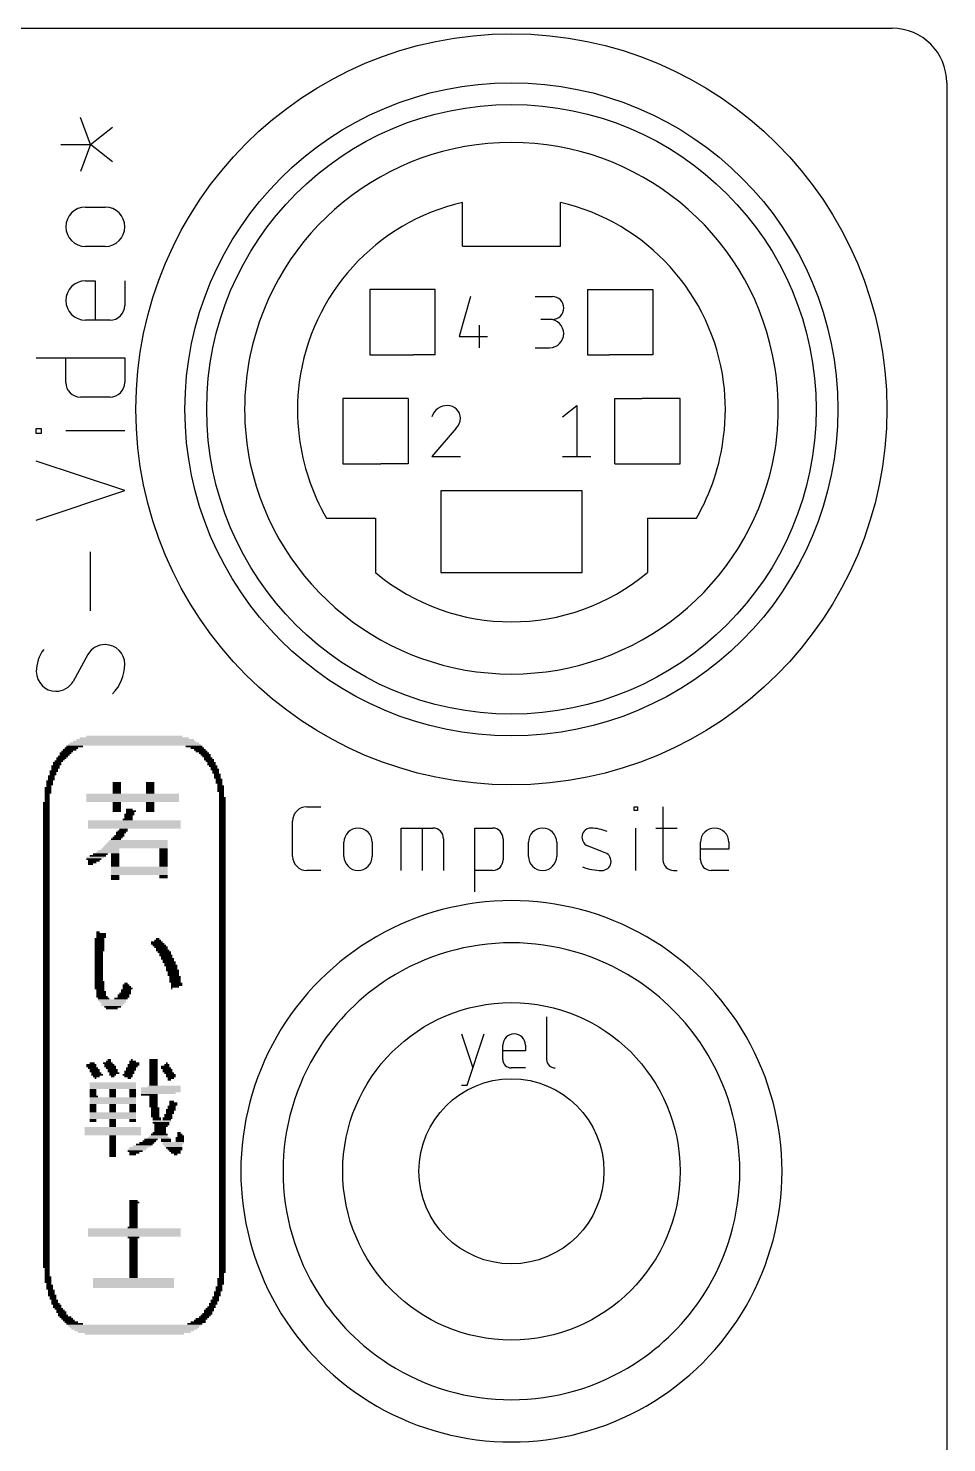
# Model space of a CAD drawing. Extents: x 0 to 54.8, y 0 to 60.5.
# Drawn here: x 12.12 to 29, y 13.01 to 39 of the extents above; entities that cross this region are included whole.
import ezdxf

# ---------------------------------------------------------------- set-up
doc = ezdxf.new("R2010")
doc.units = 0
for name, color, linetype in [('20', 30, 'CONTINUOUS'), ('21', 253, 'CONTINUOUS'), ('51', 253, 'CONTINUOUS')]:
    doc.layers.add(name, color=color, linetype=linetype)

# ---------------------------------------------------------------- blocks, each defined once
blk = doc.blocks.new('RECT')
blk.add_solid([(-0.5, -0.5), (0.5, -0.5), (-0.5, 0.5), (0.5, 0.5)])

msp = doc.modelspace()

# ---------------------------------------------------------------- linework, layer by layer
at = {"layer": '20'}
for p, q in [((1, 39), (28, 39)), ((29, 38), (29, 1))]:
    msp.add_line(p, q, dxfattribs=at)
msp.add_arc((28, 38), 1, 0, 90, dxfattribs=at)
at = {"layer": '21'}
for p, q in [((13.2616, 36.8646), (13.081, 37.3613)), ((13.2616, 36.8646), (13.668, 37.1806)), ((12.7198, 36.8646), (13.2616, 36.8646)), ((13.2616, 36.8646), (13.081, 36.3678)), ((13.668, 36.5485), (13.2616, 36.8646)), ((13.1713, 35.7148), (13.5326, 35.7148)), ((20.1, 35), (20.1, 35.8)), ((21.9, 35), (21.9, 35.8)), ((13.5326, 34.9923), (13.1713, 34.9923)), ((20.1, 35), (21.9, 35)), ((13.1713, 34.3601), (13.3519, 34.3601)), ((13.3519, 34.3601), (13.3519, 33.6376)), ((13.8938, 34.3601), (13.8938, 33.9085)), ((19.6, 34.2), (19.2, 34.2)), ((19.6, 33), (19.6, 34.2)), ((20.2478, 34.0699), (20.0389, 33.3389)), ((21.4389, 34.0699), (21.7522, 34.0699)), ((22.4, 34.2), (22.4, 33)), ((22.4, 34.2), (22.8, 34.2)), ((13.6229, 33.6376), (13.1713, 33.6376)), ((20.4044, 33.5478), (20.4044, 33.1301)), ((21.7522, 33.6522), (21.5434, 33.6522)), ((20.0389, 33.3389), (20.5611, 33.3389)), ((21.4389, 33.1301), (21.7, 33.1301)), ((12.2682, 32.9459), (13.8938, 32.9459)), ((12.8101, 32.4944), (12.8101, 32.9459)), ((13.8938, 32.9459), (13.8938, 32.4944)), ((19.6, 33), (19.2, 33)), ((22.4, 33), (22.8, 33)), ((13.6229, 32.2234), (13.081, 32.2234)), ((19.1, 32.2), (18.6, 32.2)), ((19.1, 32.2), (19.1, 31)), ((21.9389, 31.8611), (22.2, 32.0699)), ((22.2, 32.0699), (22.2, 31.1301)), ((22.9, 31), (22.9, 32.2)), ((22.9, 32.2), (23.4, 32.2)), ((12.2682, 31.5569), (12.2682, 31.6472)), ((12.2682, 31.6472), (12.3585, 31.6472)), ((12.3585, 31.5569), (12.2682, 31.5569)), ((12.3585, 31.6472), (12.3585, 31.5569)), ((13.8938, 31.602), (12.8101, 31.602)), ((19.9827, 31.6522), (19.5389, 31.1301)), ((13.8938, 30.5079), (12.2682, 31.0497)), ((19.1, 31), (18.6, 31)), ((19.5389, 31.1301), (20.0611, 31.1301)), ((21.9389, 31.1301), (22.4611, 31.1301)), ((22.9, 31), (23.4, 31)), ((12.2682, 29.966), (13.8938, 30.5079)), ((22.3, 30.5), (19.7, 30.5)), ((19.7, 30.5), (19.7, 29)), ((22.3, 29), (22.3, 30.5)), ((17.6, 30), (18.5, 30)), ((18.5, 30), (18.5, 29)), ((23.5, 30), (24.4, 30)), ((23.5, 30), (23.5, 29)), ((13.2616, 28.2987), (13.2616, 29.3824)), ((19.7, 29), (22.3, 29)), ((13.2165, 27.4962), (12.9455, 26.9995)), ((17.2374, 24.6955), (17.497, 24.6955)), ((23.2549, 24.6305), (23.2549, 24.6955)), ((23.2549, 24.6955), (23.3198, 24.6955)), ((23.3198, 24.6955), (23.3198, 24.6305)), ((23.7847, 24.6955), (23.7847, 23.7218)), ((16.9777, 23.7867), (16.9777, 24.4358)), ((23.3198, 24.6305), (23.2549, 24.6305)), ((18.9736, 23.5271), (18.9736, 24.306)), ((18.9736, 24.306), (19.5578, 24.306)), ((19.363, 23.5271), (19.363, 24.306)), ((20.3285, 23.1376), (20.3285, 24.306)), ((20.3285, 24.306), (20.653, 24.306)), ((23.2873, 23.5271), (23.2873, 24.306)), ((23.6548, 24.306), (24.0443, 24.306)), ((17.9223, 23.7867), (17.9223, 24.0463)), ((18.4416, 24.0463), (18.4416, 23.7867)), ((19.7525, 24.1113), (19.7525, 23.5271)), ((20.8478, 24.1113), (20.8478, 23.7218)), ((21.3132, 23.7867), (21.3132, 24.0463)), ((21.8325, 24.0463), (21.8325, 23.7867)), ((22.7257, 23.8516), (22.4011, 23.9814)), ((24.4755, 23.7218), (24.4755, 24.0463)), ((24.9948, 23.9165), (24.4755, 23.9165)), ((24.9948, 24.0463), (24.9948, 23.9165)), ((17.497, 23.5271), (17.2374, 23.5271)), ((20.653, 23.5271), (20.3285, 23.5271)), ((23.9794, 23.5271), (24.0443, 23.5271)), ((24.9948, 23.5271), (24.6702, 23.5271)), ((21.6464, 20.8379), (21.6464, 20.0547)), ((20.0794, 20.5246), (20.2883, 19.8981)), ((20.1838, 19.5848), (20.4971, 20.5246)), ((20.8414, 20.0547), (20.8414, 20.3158)), ((21.2591, 20.3158), (21.2591, 20.2114)), ((21.2591, 20.2114), (20.8414, 20.2114)), ((21.2591, 19.8981), (20.9981, 19.8981)), ((20.0794, 19.5848), (20.1838, 19.5848))]:
    msp.add_line(p, q, dxfattribs=at)
for centre, radius in [((21, 32), 6.9), ((21, 32), 6), ((21, 32), 5.6), ((21, 18), 3.1), ((21, 18), 1.7)]:
    msp.add_circle(centre, radius, dxfattribs=at)
for centre, radius, start, end in [((21, 32), 4.9031, 11.7683, 168.2317), ((13.1713, 35.3535), 0.3612, 90, 270), ((13.5326, 35.3535), 0.3612, 270, 90), ((20.9842, 31.9825), 3.9186, 103.0415, 172.4112), ((21.0158, 31.9825), 3.9186, 7.5888, 76.9585), ((13.1713, 33.9988), 0.3612, 90, 270), ((21.7522, 33.8611), 0.2088, 270, 90), ((13.6229, 33.9085), 0.2709, 270, 0), ((21.7, 33.3912), 0.2611, 270, 90), ((13.081, 32.4944), 0.2709, 180, 270), ((13.6229, 32.4944), 0.2709, 270, 0), ((19.8261, 31.7681), 0.3018, 90.0001, 162.055), ((19.8261, 31.835), 0.235, 0, 90), ((19.8087, 31.835), 0.2524, 313.6042, 359.9995), ((21.0102, 31.9701), 3.9384, 186.8551, 210.0148), ((20.9898, 31.9701), 3.9384, 329.9852, 353.1449), ((21, 32.05), 4.9135, 192.3391, 347.6609), ((21, 32), 3.9051, 230.1944, 309.8056), ((12.9455, 27.1801), 0.6773, 143.1296, 180), ((13.5326, 27.31), 0.3669, 90, 149.4898), ((13.5326, 27.3156), 0.3612, 0, 90), ((13.1307, 27.3156), 0.7631, 314.7608, 359.9999), ((12.6294, 27.1801), 0.3612, 180, 270), ((12.6294, 27.1858), 0.3669, 269.9998, 329.49), ((17.2374, 24.4358), 0.2596, 90.0007, 180), ((18.1819, 24.0463), 0.2596, 0, 180), ((19.5578, 24.1113), 0.1947, 0, 90), ((20.653, 24.1112), 0.1947, 0.0009, 90), ((21.5728, 24.0463), 0.2596, 0, 180), ((22.4636, 24.1377), 0.1683, 89.1818, 248.1989), ((22.4555, 23.5689), 0.7371, 65.7612, 89.1819), ((24.7351, 24.0463), 0.2596, 0, 180), ((17.2374, 23.7867), 0.2596, 180, 270), ((18.1819, 23.7867), 0.2596, 180, 0), ((20.653, 23.7218), 0.1947, 270, 0), ((21.5728, 23.7867), 0.2596, 180, 0), ((22.6632, 23.6953), 0.1683, 269.1818, 68.1989), ((23.9794, 23.7218), 0.1947, 180, 270), ((24.6702, 23.7218), 0.1947, 180, 270), ((22.6765, 24.6278), 1.1008, 250.209, 269.1819), ((21, 18), 4.9729, 60.1541, 119.8459), ((21, 18), 4.1976, 57.3808, 122.6192), ((21, 18), 4.9729, 150.1541, 209.8459), ((21.0503, 20.3158), 0.2088, 0, 180), ((21, 18), 4.9729, 330.1541, 29.8459), ((21, 18), 4.1976, 147.3808, 212.6192), ((20.9981, 20.0547), 0.1566, 180, 270), ((21.8031, 20.0547), 0.1566, 180, 270), ((21, 18), 4.1976, 327.3808, 32.6192), ((21, 18), 4.1976, 237.3808, 302.6192), ((21, 18), 4.9729, 240.1541, 299.8459)]:
    msp.add_arc(centre, radius, start, end, dxfattribs=at)
at = {"layer": '51'}
for p, q in [((19.2, 34.2), (18.4, 34.2)), ((18.4, 34.2), (18.4, 33)), ((22.8, 34.2), (23.6, 34.2)), ((23.6, 34.2), (23.6, 33)), ((18.4, 33), (19.2, 33)), ((23.6, 33), (22.8, 33)), ((18.6, 32.2), (17.9, 32.2)), ((17.9, 32.2), (17.9, 31)), ((24.1, 32.2), (23.4, 32.2)), ((24.1, 31), (24.1, 32.2)), ((17.9, 31), (18.6, 31)), ((23.4, 31), (24.1, 31))]:
    msp.add_line(p, q, dxfattribs=at)
for centre, radius, start, end in [((21, 32), 4.9031, 168.2317, 191.7683), ((21, 32), 4.9031, 348.2317, 11.7683), ((21, 32), 3.9319, 172.6942, 187.3058), ((21, 32), 3.9319, 352.6942, 7.3058), ((21, 18), 4.9729, 119.8459, 150.1541), ((21, 18), 4.9729, 29.8459, 60.1541), ((21, 18), 4.1976, 122.6192, 147.3808), ((21, 18), 4.1976, 32.6192, 57.3808), ((21, 18), 4.1976, 212.6192, 237.3808), ((21, 18), 4.1976, 302.6192, 327.3808), ((21, 18), 4.9729, 209.8459, 240.1541), ((21, 18), 4.9729, 299.8459, 330.1541)]:
    msp.add_arc(centre, radius, start, end, dxfattribs=at)

# ---------------------------------------------------------------- block references
at = {"layer": '21', "yscale": 0.0305}
for p, xscale in [((14.07, 25.9896), 1.7678), ((12.8355, 25.7152), 0.2134), ((12.8812, 25.7457), 0.2438), ((12.9117, 25.7762), 0.2438), ((12.9727, 25.8067), 0.3048), ((14.07, 25.8372), 2.4384), ((14.07, 25.8676), 2.3774), ((14.07, 25.8981), 2.2555), ((14.0852, 25.9286), 2.1641), ((14.07, 25.9591), 2.0117), ((15.1672, 25.8067), 0.3048), ((15.2282, 25.7762), 0.2438), ((15.2739, 25.7457), 0.2134), ((15.3044, 25.7152), 0.2134), ((12.6526, 25.5019), 0.1524), ((12.6526, 25.4714), 0.1524), ((12.6831, 25.5324), 0.1524), ((12.7288, 25.5933), 0.1829), ((12.7136, 25.5628), 0.1524), ((12.7593, 25.6238), 0.1829), ((12.805, 25.6848), 0.2134), ((12.7898, 25.6543), 0.1829), ((15.3501, 25.6848), 0.1829), ((15.3806, 25.6543), 0.1829), ((15.3958, 25.6238), 0.1524), ((15.4263, 25.5933), 0.1524), ((15.4416, 25.5628), 0.1829), ((15.4568, 25.5324), 0.1524), ((15.4873, 25.5019), 0.1524), ((15.4873, 25.4714), 0.1524), ((12.546, 25.258), 0.1219), ((12.546, 25.2276), 0.1219), ((12.546, 25.1971), 0.1219), ((12.5764, 25.319), 0.1219), ((12.5764, 25.2885), 0.1219), ((12.5917, 25.3495), 0.1524), ((12.6069, 25.38), 0.1219), ((12.6222, 25.4409), 0.1524), ((12.6222, 25.4104), 0.1524), ((15.5178, 25.4409), 0.1524), ((15.533, 25.4104), 0.1219), ((15.5482, 25.38), 0.1524), ((15.5635, 25.3495), 0.1219), ((15.5635, 25.319), 0.1219), ((15.594, 25.2885), 0.1219), ((15.594, 25.258), 0.1219), ((15.594, 25.2276), 0.1219), ((15.6244, 25.1971), 0.1219), ((12.485, 25.0447), 0.1219), ((12.485, 25.0142), 0.1219), ((12.485, 24.9837), 0.1219), ((12.485, 24.9532), 0.1219), ((12.5155, 25.1666), 0.1219), ((12.5155, 25.1361), 0.1219), ((12.5155, 25.1056), 0.1219), ((12.5002, 25.0752), 0.0914), ((13.7499, 25.1361), 0.1524), ((13.7499, 25.1056), 0.1524), ((13.7499, 25.0752), 0.1524), ((13.7499, 25.0447), 0.1524), ((13.7499, 25.0142), 0.1524), ((13.7499, 24.9837), 0.1524), ((13.7499, 24.9532), 0.1524), ((14.3595, 25.1361), 0.1524), ((14.3595, 25.1056), 0.1524), ((14.3595, 25.0752), 0.1524), ((14.3595, 25.0447), 0.1524), ((14.3595, 25.0142), 0.1524), ((14.3595, 24.9837), 0.1524), ((14.3595, 24.9532), 0.1524), ((15.6244, 25.1666), 0.1219), ((15.6244, 25.1361), 0.1219), ((15.6549, 25.0752), 0.1219), ((15.6549, 25.0447), 0.1219), ((15.6549, 25.0142), 0.1219), ((15.6549, 24.9837), 0.1219), ((15.6397, 25.1056), 0.0914), ((15.6702, 24.9532), 0.0914), ((12.4545, 24.7704), 0.1219), ((12.4545, 24.7399), 0.1219), ((12.4545, 24.7094), 0.1219), ((12.4545, 24.6789), 0.1219), ((12.4698, 24.9228), 0.0914), ((12.4698, 24.8923), 0.0914), ((12.4698, 24.8618), 0.0914), ((12.4698, 24.8313), 0.0914), ((12.4698, 24.8008), 0.0914), ((14.0395, 24.9228), 1.7069), ((14.0395, 24.8923), 1.7069), ((14.0395, 24.8618), 1.7069), ((14.0395, 24.8313), 1.7069), ((14.0395, 24.8008), 1.7069), ((13.7499, 24.7704), 0.1524), ((13.7499, 24.7399), 0.1524), ((13.7499, 24.7094), 0.1524), ((13.7499, 24.6789), 0.1524), ((14.3595, 24.7704), 0.1524), ((14.3595, 24.7399), 0.1524), ((14.3595, 24.7094), 0.1524), ((14.3595, 24.6789), 0.1524), ((15.6854, 24.8618), 0.1219), ((15.6854, 24.8313), 0.1219), ((15.6854, 24.8008), 0.1219), ((15.6854, 24.7704), 0.1219), ((15.6854, 24.7399), 0.1219), ((15.6854, 24.7094), 0.1219), ((15.6854, 24.6789), 0.1219), ((15.6702, 24.9228), 0.0914), ((15.6702, 24.8923), 0.0914), ((12.4545, 24.6484), 0.1219), ((12.4545, 24.618), 0.1219), ((12.4545, 24.5875), 0.1219), ((12.4545, 24.557), 0.1219), ((12.4545, 24.5265), 0.1219), ((12.4545, 24.496), 0.1219), ((12.4545, 24.4656), 0.1219), ((12.4545, 24.4351), 0.1219), ((14.07, 24.4351), 1.7069), ((13.7499, 24.6484), 0.1524), ((13.7499, 24.618), 0.1524), ((13.948, 24.4656), 0.1829), ((13.9785, 24.557), 0.1829), ((13.9633, 24.5265), 0.1524), ((13.9633, 24.496), 0.1524), ((13.9785, 24.6484), 0.1219), ((14.009, 24.618), 0.1829), ((13.9938, 24.5875), 0.1524), ((14.3595, 24.6484), 0.1524), ((14.3595, 24.618), 0.1524), ((15.6854, 24.6484), 0.1219), ((15.6854, 24.618), 0.1219), ((15.6854, 24.5875), 0.1219), ((15.6854, 24.557), 0.1219), ((15.6854, 24.5265), 0.1219), ((15.6854, 24.496), 0.1219), ((15.6854, 24.4656), 0.1219), ((15.6854, 24.4351), 0.1219), ((12.4545, 24.4046), 0.1219), ((12.4545, 24.3741), 0.1219), ((12.4545, 24.3436), 0.1219), ((12.4545, 24.3132), 0.1219), ((12.4545, 24.2827), 0.1219), ((12.4545, 24.2522), 0.1219), ((12.4545, 24.2217), 0.1219), ((12.4545, 24.1912), 0.1219), ((12.4545, 24.1608), 0.1219), ((14.07, 24.4046), 1.7069), ((14.07, 24.3741), 1.7069), ((14.07, 24.3436), 1.7069), ((14.07, 24.3132), 1.7069), ((13.7956, 24.1608), 0.1829), ((13.8261, 24.2217), 0.1829), ((13.8109, 24.1912), 0.1524), ((13.8566, 24.2522), 0.1829), ((13.8718, 24.2827), 0.1524), ((15.6854, 24.4046), 0.1219), ((15.6854, 24.3741), 0.1219), ((15.6854, 24.3436), 0.1219), ((15.6854, 24.3132), 0.1219), ((15.6854, 24.2827), 0.1219), ((15.6854, 24.2522), 0.1219), ((15.6854, 24.2217), 0.1219), ((15.6854, 24.1912), 0.1219), ((15.6854, 24.1608), 0.1219), ((12.4545, 24.1303), 0.1219), ((12.4545, 24.0998), 0.1219), ((12.4545, 24.0693), 0.1219), ((12.4545, 24.0388), 0.1219), ((12.4545, 24.0084), 0.1219), ((12.4545, 23.9779), 0.1219), ((12.4545, 23.9474), 0.1219), ((12.4545, 23.9169), 0.1219), ((13.628, 23.9169), 0.3353), ((14.0852, 23.9474), 1.1887), ((14.1004, 23.9779), 1.1582), ((14.1157, 24.0084), 1.1278), ((14.1309, 24.0388), 1.0973), ((14.1462, 24.0693), 1.0668), ((13.7347, 24.0998), 0.1829), ((13.7652, 24.1303), 0.1829), ((14.6034, 23.9169), 0.1524), ((15.6854, 24.1303), 0.1219), ((15.6854, 24.0998), 0.1219), ((15.6854, 24.0693), 0.1219), ((15.6854, 24.0388), 0.1219), ((15.6854, 24.0084), 0.1219), ((15.6854, 23.9779), 0.1219), ((15.6854, 23.9474), 0.1219), ((15.6854, 23.9169), 0.1219), ((12.4545, 23.8864), 0.1219), ((12.4545, 23.8559), 0.1219), ((12.4545, 23.8255), 0.1219), ((12.4545, 23.795), 0.1219), ((12.4545, 23.7645), 0.1219), ((12.4545, 23.734), 0.1219), ((12.4545, 23.7035), 0.1219), ((12.4545, 23.6731), 0.1219), ((12.4545, 23.6426), 0.1219), ((13.3537, 23.7645), 0.3353), ((13.3232, 23.734), 0.2743), ((13.3232, 23.7035), 0.2134), ((13.2927, 23.6731), 0.1524), ((13.2622, 23.6426), 0.0914), ((13.3994, 23.795), 0.3048), ((13.4451, 23.8255), 0.2743), ((13.5823, 23.8559), 0.4267), ((13.5975, 23.8864), 0.3962), ((13.7194, 23.8255), 0.1524), ((13.7194, 23.795), 0.1524), ((13.7194, 23.7645), 0.1524), ((13.7194, 23.734), 0.1524), ((13.7194, 23.7035), 0.1524), ((13.7194, 23.6731), 0.1524), ((13.7194, 23.6426), 0.1524), ((14.6034, 23.8864), 0.1524), ((14.6034, 23.8559), 0.1524), ((14.6034, 23.8255), 0.1524), ((14.6034, 23.795), 0.1524), ((14.6034, 23.7645), 0.1524), ((14.6034, 23.734), 0.1524), ((14.6034, 23.7035), 0.1524), ((14.6034, 23.6731), 0.1524), ((14.6034, 23.6426), 0.1524), ((15.6854, 23.8864), 0.1219), ((15.6854, 23.8559), 0.1219), ((15.6854, 23.8255), 0.1219), ((15.6854, 23.795), 0.1219), ((15.6854, 23.7645), 0.1219), ((15.6854, 23.734), 0.1219), ((15.6854, 23.7035), 0.1219), ((15.6854, 23.6731), 0.1219), ((15.6854, 23.6426), 0.1219), ((12.4545, 23.6121), 0.1219), ((12.4545, 23.5816), 0.1219), ((12.4545, 23.5511), 0.1219), ((12.4545, 23.5207), 0.1219), ((12.4545, 23.4902), 0.1219), ((12.4545, 23.4597), 0.1219), ((12.4545, 23.4292), 0.1219), ((12.4545, 23.3987), 0.1219), ((13.7194, 23.6121), 0.1524), ((13.7194, 23.4292), 0.1524), ((13.7194, 23.3987), 0.1524), ((14.1614, 23.5816), 1.0363), ((14.1614, 23.5511), 1.0363), ((14.1614, 23.5207), 1.0363), ((14.1614, 23.4902), 1.0363), ((14.1614, 23.4597), 1.0363), ((14.6034, 23.6121), 0.1524), ((14.6034, 23.4292), 0.1524), ((14.6034, 23.3987), 0.1524), ((15.6854, 23.6121), 0.1219), ((15.6854, 23.5816), 0.1219), ((15.6854, 23.5511), 0.1219), ((15.6854, 23.5207), 0.1219), ((15.6854, 23.4902), 0.1219), ((15.6854, 23.4597), 0.1219), ((15.6854, 23.4292), 0.1219), ((15.6854, 23.3987), 0.1219), ((12.4545, 23.3683), 0.1219), ((12.4545, 23.3378), 0.1219), ((12.4545, 23.3073), 0.1219), ((12.4545, 23.2768), 0.1219), ((12.4545, 23.2463), 0.1219), ((12.4545, 23.2159), 0.1219), ((12.4545, 23.1854), 0.1219), ((12.4545, 23.1549), 0.1219), ((12.4545, 23.1244), 0.1219), ((13.7194, 23.3683), 0.1524), ((15.6854, 23.3683), 0.1219), ((15.6854, 23.3378), 0.1219), ((15.6854, 23.3073), 0.1219), ((15.6854, 23.2768), 0.1219), ((15.6854, 23.2463), 0.1219), ((15.6854, 23.2159), 0.1219), ((15.6854, 23.1854), 0.1219), ((15.6854, 23.1549), 0.1219), ((15.6854, 23.1244), 0.1219), ((12.4545, 23.0939), 0.1219), ((12.4545, 23.0635), 0.1219), ((12.4545, 23.033), 0.1219), ((12.4545, 23.0025), 0.1219), ((12.4545, 22.972), 0.1219), ((12.4545, 22.9415), 0.1219), ((12.4545, 22.9111), 0.1219), ((12.4545, 22.8806), 0.1219), ((15.6854, 23.0939), 0.1219), ((15.6854, 23.0635), 0.1219), ((15.6854, 23.033), 0.1219), ((15.6854, 23.0025), 0.1219), ((15.6854, 22.972), 0.1219), ((15.6854, 22.9415), 0.1219), ((15.6854, 22.9111), 0.1219), ((15.6854, 22.8806), 0.1219), ((12.4545, 22.8501), 0.1219), ((12.4545, 22.8196), 0.1219), ((12.4545, 22.7891), 0.1219), ((12.4545, 22.7587), 0.1219), ((12.4545, 22.7282), 0.1219), ((12.4545, 22.6977), 0.1219), ((12.4545, 22.6672), 0.1219), ((12.4545, 22.6368), 0.1219), ((12.4545, 22.6063), 0.1219), ((15.6854, 22.8501), 0.1219), ((15.6854, 22.8196), 0.1219), ((15.6854, 22.7891), 0.1219), ((15.6854, 22.7587), 0.1219), ((15.6854, 22.7282), 0.1219), ((15.6854, 22.6977), 0.1219), ((15.6854, 22.6672), 0.1219), ((15.6854, 22.6368), 0.1219), ((15.6854, 22.6063), 0.1219), ((12.4545, 22.5758), 0.1219), ((12.4545, 22.5453), 0.1219), ((12.4545, 22.5148), 0.1219), ((12.4545, 22.4844), 0.1219), ((12.4545, 22.4539), 0.1219), ((12.4545, 22.4234), 0.1219), ((12.4545, 22.3929), 0.1219), ((12.4545, 22.3624), 0.1219), ((13.3994, 22.3929), 0.061), ((13.4604, 22.3624), 0.1829), ((15.6854, 22.5758), 0.1219), ((15.6854, 22.5453), 0.1219), ((15.6854, 22.5148), 0.1219), ((15.6854, 22.4844), 0.1219), ((15.6854, 22.4539), 0.1219), ((15.6854, 22.4234), 0.1219), ((15.6854, 22.3929), 0.1219), ((15.6854, 22.3624), 0.1219), ((12.4545, 22.332), 0.1219), ((12.4545, 22.3015), 0.1219), ((12.4545, 22.271), 0.1219), ((12.4545, 22.2405), 0.1219), ((12.4545, 22.21), 0.1219), ((12.4545, 22.1796), 0.1219), ((12.4545, 22.1491), 0.1219), ((12.4545, 22.1186), 0.1219), ((12.4545, 22.0881), 0.1219), ((13.4299, 22.271), 0.1829), ((13.4299, 22.2405), 0.1829), ((13.4299, 22.21), 0.1829), ((13.4299, 22.1796), 0.1829), ((13.4299, 22.1491), 0.1829), ((13.4299, 22.1186), 0.1829), ((13.4299, 22.0881), 0.1829), ((13.4604, 22.332), 0.1829), ((13.4604, 22.3015), 0.1829), ((14.4814, 22.21), 0.2134), ((14.4967, 22.1796), 0.2438), ((14.5272, 22.1491), 0.2438), ((14.5576, 22.1186), 0.2438), ((14.4967, 22.2405), 0.1219), ((14.4967, 22.271), 0.061), ((14.5729, 22.0881), 0.2134), ((15.6854, 22.332), 0.1219), ((15.6854, 22.3015), 0.1219), ((15.6854, 22.271), 0.1219), ((15.6854, 22.2405), 0.1219), ((15.6854, 22.21), 0.1219), ((15.6854, 22.1796), 0.1219), ((15.6854, 22.1491), 0.1219), ((15.6854, 22.1186), 0.1219), ((15.6854, 22.0881), 0.1219), ((12.4545, 22.0576), 0.1219), ((12.4545, 22.0272), 0.1219), ((12.4545, 21.9967), 0.1219), ((12.4545, 21.9662), 0.1219), ((12.4545, 21.9357), 0.1219), ((12.4545, 21.9052), 0.1219), ((12.4545, 21.8748), 0.1219), ((12.4545, 21.8443), 0.1219), ((12.4545, 21.8138), 0.1219), ((13.4299, 22.0576), 0.1829), ((13.4146, 22.0272), 0.1524), ((13.4146, 21.9967), 0.1524), ((13.4146, 21.9662), 0.1524), ((13.4146, 21.9357), 0.1524), ((13.4146, 21.9052), 0.1524), ((13.4146, 21.8748), 0.1524), ((13.4146, 21.8443), 0.1524), ((13.4146, 21.8138), 0.1524), ((14.5881, 22.0576), 0.2438), ((14.6186, 22.0272), 0.2438), ((14.6338, 21.9967), 0.2134), ((14.6491, 21.9662), 0.2438), ((14.6643, 21.9357), 0.2134), ((14.6796, 21.9052), 0.2438), ((14.6948, 21.8748), 0.2134), ((14.71, 21.8443), 0.2438), ((14.7253, 21.8138), 0.2134), ((15.6854, 22.0576), 0.1219), ((15.6854, 22.0272), 0.1219), ((15.6854, 21.9967), 0.1219), ((15.6854, 21.9662), 0.1219), ((15.6854, 21.9357), 0.1219), ((15.6854, 21.9052), 0.1219), ((15.6854, 21.8748), 0.1219), ((15.6854, 21.8443), 0.1219), ((15.6854, 21.8138), 0.1219), ((12.4545, 21.7833), 0.1219), ((12.4545, 21.7528), 0.1219), ((12.4545, 21.7224), 0.1219), ((12.4545, 21.6919), 0.1219), ((12.4545, 21.6614), 0.1219), ((12.4545, 21.6309), 0.1219), ((12.4545, 21.6004), 0.1219), ((12.4545, 21.57), 0.1219), ((13.4146, 21.7833), 0.1524), ((13.4146, 21.7528), 0.1524), ((13.4146, 21.7224), 0.1524), ((13.4146, 21.6919), 0.1524), ((13.4146, 21.6614), 0.1524), ((13.4146, 21.6309), 0.1524), ((13.4146, 21.6004), 0.1524), ((13.4146, 21.57), 0.1524), ((14.7405, 21.7833), 0.2438), ((14.7558, 21.7528), 0.2134), ((14.7558, 21.7224), 0.2134), ((14.771, 21.6919), 0.2438), ((14.7862, 21.6614), 0.2134), ((14.7862, 21.6309), 0.2134), ((14.7862, 21.6004), 0.2134), ((14.8167, 21.57), 0.2134), ((15.6854, 21.7833), 0.1219), ((15.6854, 21.7528), 0.1219), ((15.6854, 21.7224), 0.1219), ((15.6854, 21.6919), 0.1219), ((15.6854, 21.6614), 0.1219), ((15.6854, 21.6309), 0.1219), ((15.6854, 21.6004), 0.1219), ((15.6854, 21.57), 0.1219), ((12.4545, 21.5395), 0.1219), ((12.4545, 21.509), 0.1219), ((12.4545, 21.4785), 0.1219), ((12.4545, 21.448), 0.1219), ((12.4545, 21.4176), 0.1219), ((12.4545, 21.3871), 0.1219), ((12.4545, 21.3566), 0.1219), ((12.4545, 21.3261), 0.1219), ((12.4545, 21.2956), 0.1219), ((13.4146, 21.5395), 0.1524), ((13.4146, 21.509), 0.1524), ((13.4299, 21.4785), 0.1829), ((13.4299, 21.448), 0.1829), ((13.4299, 21.4176), 0.1829), ((13.4299, 21.3871), 0.1829), ((13.4299, 21.3566), 0.1829), ((13.4451, 21.3261), 0.1524), ((13.4604, 21.2956), 0.1829), ((13.9176, 21.3261), 0.1829), ((13.9176, 21.2956), 0.1829), ((13.9328, 21.3871), 0.1524), ((13.948, 21.3566), 0.1829), ((13.9176, 21.4176), 0.1219), ((13.9176, 21.448), 0.061), ((14.8167, 21.5395), 0.2134), ((14.8167, 21.509), 0.2134), ((14.8167, 21.4785), 0.2134), ((14.8472, 21.448), 0.2134), ((14.8472, 21.4176), 0.2134), ((14.8167, 21.3871), 0.1524), ((14.7558, 21.3566), 0.0305), ((15.6854, 21.5395), 0.1219), ((15.6854, 21.509), 0.1219), ((15.6854, 21.4785), 0.1219), ((15.6854, 21.448), 0.1219), ((15.6854, 21.4176), 0.1219), ((15.6854, 21.3871), 0.1219), ((15.6854, 21.3566), 0.1219), ((15.6854, 21.3261), 0.1219), ((15.6854, 21.2956), 0.1219), ((12.4545, 21.2652), 0.1219), ((12.4545, 21.2347), 0.1219), ((12.4545, 21.2042), 0.1219), ((12.4545, 21.1737), 0.1219), ((12.4545, 21.1432), 0.1219), ((12.4545, 21.1128), 0.1219), ((12.4545, 21.0823), 0.1219), ((12.4545, 21.0518), 0.1219), ((13.4604, 21.2652), 0.1829), ((13.4604, 21.2347), 0.1829), ((13.4756, 21.2042), 0.2134), ((13.5061, 21.1737), 0.2134), ((13.6585, 21.1432), 0.5182), ((13.6737, 21.1128), 0.4877), ((13.6737, 21.0823), 0.4267), ((13.6585, 21.0518), 0.3962), ((13.8261, 21.1737), 0.2438), ((13.8718, 21.2347), 0.2134), ((13.8718, 21.2042), 0.2134), ((13.9023, 21.2652), 0.2134), ((15.6854, 21.2652), 0.1219), ((15.6854, 21.2347), 0.1219), ((15.6854, 21.2042), 0.1219), ((15.6854, 21.1737), 0.1219), ((15.6854, 21.1432), 0.1219), ((15.6854, 21.1128), 0.1219), ((15.6854, 21.0823), 0.1219), ((15.6854, 21.0518), 0.1219), ((12.4545, 21.0213), 0.1219), ((12.4545, 20.9908), 0.1219), ((12.4545, 20.9604), 0.1219), ((12.4545, 20.9299), 0.1219), ((12.4545, 20.8994), 0.1219), ((12.4545, 20.8689), 0.1219), ((12.4545, 20.8384), 0.1219), ((12.4545, 20.808), 0.1219), ((12.4545, 20.7775), 0.1219), ((13.6737, 21.0213), 0.3048), ((13.6585, 20.9908), 0.2134), ((15.6854, 21.0213), 0.1219), ((15.6854, 20.9908), 0.1219), ((15.6854, 20.9604), 0.1219), ((15.6854, 20.9299), 0.1219), ((15.6854, 20.8994), 0.1219), ((15.6854, 20.8689), 0.1219), ((15.6854, 20.8384), 0.1219), ((15.6854, 20.808), 0.1219), ((15.6854, 20.7775), 0.1219), ((12.4545, 20.747), 0.1219), ((12.4545, 20.7165), 0.1219), ((12.4545, 20.686), 0.1219), ((12.4545, 20.6556), 0.1219), ((12.4545, 20.6251), 0.1219), ((12.4545, 20.5946), 0.1219), ((12.4545, 20.5641), 0.1219), ((12.4545, 20.5336), 0.1219), ((15.6854, 20.747), 0.1219), ((15.6854, 20.7165), 0.1219), ((15.6854, 20.686), 0.1219), ((15.6854, 20.6556), 0.1219), ((15.6854, 20.6251), 0.1219), ((15.6854, 20.5946), 0.1219), ((15.6854, 20.5641), 0.1219), ((15.6854, 20.5336), 0.1219), ((12.4545, 20.5032), 0.1219), ((12.4545, 20.4727), 0.1219), ((12.4545, 20.4422), 0.1219), ((12.4545, 20.4117), 0.1219), ((12.4545, 20.3812), 0.1219), ((12.4545, 20.3508), 0.1219), ((12.4545, 20.3203), 0.1219), ((12.4545, 20.2898), 0.1219), ((12.4545, 20.2593), 0.1219), ((15.6854, 20.5032), 0.1219), ((15.6854, 20.4727), 0.1219), ((15.6854, 20.4422), 0.1219), ((15.6854, 20.4117), 0.1219), ((15.6854, 20.3812), 0.1219), ((15.6854, 20.3508), 0.1219), ((15.6854, 20.3203), 0.1219), ((15.6854, 20.2898), 0.1219), ((15.6854, 20.2593), 0.1219), ((12.4545, 20.2288), 0.1219), ((12.4545, 20.1984), 0.1219), ((12.4545, 20.1679), 0.1219), ((12.4545, 20.1374), 0.1219), ((12.4545, 20.1069), 0.1219), ((12.4545, 20.0764), 0.1219), ((12.4545, 20.046), 0.1219), ((12.4545, 20.0155), 0.1219), ((13.5975, 20.0155), 0.0914), ((13.6128, 20.046), 0.061), ((14.0395, 20.0155), 0.1219), ((14.0242, 20.046), 0.0305), ((14.4205, 20.046), 0.1524), ((14.4205, 20.0155), 0.1524), ((15.6854, 20.2288), 0.1219), ((15.6854, 20.1984), 0.1219), ((15.6854, 20.1679), 0.1219), ((15.6854, 20.1374), 0.1219), ((15.6854, 20.1069), 0.1219), ((15.6854, 20.0764), 0.1219), ((15.6854, 20.046), 0.1219), ((15.6854, 20.0155), 0.1219), ((12.4545, 19.985), 0.1219), ((12.4545, 19.9545), 0.1219), ((12.4545, 19.924), 0.1219), ((12.4545, 19.8936), 0.1219), ((12.4545, 19.8631), 0.1219), ((12.4545, 19.8326), 0.1219), ((12.4545, 19.8021), 0.1219), ((12.4545, 19.7716), 0.1219), ((12.4545, 19.7412), 0.1219), ((13.2775, 19.9545), 0.1829), ((13.2775, 19.924), 0.1829), ((13.3079, 19.8936), 0.1829), ((13.2927, 19.985), 0.0914), ((13.3384, 19.8631), 0.1829), ((13.3384, 19.8326), 0.1829), ((13.3689, 19.8021), 0.1829), ((13.3841, 19.7716), 0.2134), ((13.3689, 19.7412), 0.1219), ((13.5823, 19.985), 0.1829), ((13.6128, 19.9545), 0.1829), ((13.628, 19.924), 0.2134), ((13.6432, 19.8936), 0.1829), ((13.6737, 19.8631), 0.1829), ((13.6737, 19.8326), 0.1829), ((13.7042, 19.8021), 0.1829), ((13.6737, 19.7716), 0.1219), ((13.6737, 19.7412), 0.061), ((13.948, 19.7716), 0.1829), ((13.9785, 19.8326), 0.1829), ((13.9785, 19.8021), 0.1829), ((13.9633, 19.7412), 0.1524), ((14.009, 19.8936), 0.1829), ((14.009, 19.8631), 0.1829), ((14.0547, 19.9545), 0.2134), ((14.0395, 19.924), 0.1829), ((14.07, 19.985), 0.1829), ((14.4205, 19.985), 0.1524), ((14.4205, 19.9545), 0.1524), ((14.4205, 19.924), 0.1524), ((14.4205, 19.8936), 0.1524), ((14.4205, 19.8631), 0.1524), ((14.4205, 19.8326), 0.1524), ((14.4205, 19.8021), 0.1524), ((14.4205, 19.7716), 0.1524), ((14.4205, 19.7412), 0.1524), ((14.6338, 19.924), 0.1524), ((14.6491, 19.8936), 0.1829), ((14.6796, 19.8631), 0.1829), ((14.6796, 19.8326), 0.1829), ((14.6643, 19.9545), 0.0914), ((14.71, 19.8021), 0.1829), ((14.6643, 19.985), 0.0305), ((14.7405, 19.7716), 0.1829), ((14.7405, 19.7412), 0.1829), ((15.6854, 19.985), 0.1219), ((15.6854, 19.9545), 0.1219), ((15.6854, 19.924), 0.1219), ((15.6854, 19.8936), 0.1219), ((15.6854, 19.8631), 0.1219), ((15.6854, 19.8326), 0.1219), ((15.6854, 19.8021), 0.1219), ((15.6854, 19.7716), 0.1219), ((15.6854, 19.7412), 0.1219), ((12.4545, 19.7107), 0.1219), ((12.4545, 19.6802), 0.1219), ((12.4545, 19.6497), 0.1219), ((12.4545, 19.6192), 0.1219), ((12.4545, 19.5888), 0.1219), ((12.4545, 19.5583), 0.1219), ((12.4545, 19.5278), 0.1219), ((12.4545, 19.4973), 0.1219), ((13.6737, 19.6192), 0.8534), ((13.6737, 19.5888), 0.8534), ((13.6737, 19.5583), 0.8534), ((13.6737, 19.5278), 0.8534), ((13.3079, 19.4973), 0.1219), ((13.3537, 19.7107), 0.0305), ((13.6737, 19.4973), 0.1219), ((13.9785, 19.7107), 0.061), ((14.0395, 19.4973), 0.1219), ((14.5576, 19.5278), 0.7315), ((14.5576, 19.4973), 0.7315), ((14.6186, 19.5583), 0.6096), ((14.4205, 19.7107), 0.1524), ((14.4205, 19.6802), 0.1524), ((14.4205, 19.6497), 0.1524), ((14.4205, 19.6192), 0.1524), ((14.4205, 19.5888), 0.1524), ((14.71, 19.6802), 0.061), ((14.7405, 19.7107), 0.1219), ((15.6854, 19.7107), 0.1219), ((15.6854, 19.6802), 0.1219), ((15.6854, 19.6497), 0.1219), ((15.6854, 19.6192), 0.1219), ((15.6854, 19.5888), 0.1219), ((15.6854, 19.5583), 0.1219), ((15.6854, 19.5278), 0.1219), ((15.6854, 19.4973), 0.1219), ((12.4545, 19.4668), 0.1219), ((12.4545, 19.4364), 0.1219), ((12.4545, 19.4059), 0.1219), ((12.4545, 19.3754), 0.1219), ((12.4545, 19.3449), 0.1219), ((12.4545, 19.3144), 0.1219), ((12.4545, 19.284), 0.1219), ((12.4545, 19.2535), 0.1219), ((12.4545, 19.223), 0.1219), ((13.3079, 19.4668), 0.1219), ((13.3079, 19.4364), 0.1219), ((13.3079, 19.4059), 0.1219), ((13.3232, 19.3754), 0.1524), ((13.6737, 19.3449), 0.8534), ((13.6737, 19.3144), 0.8534), ((13.6737, 19.284), 0.8534), ((13.6737, 19.2535), 0.8534), ((13.3079, 19.223), 0.1219), ((13.6737, 19.4668), 0.1219), ((13.6737, 19.4364), 0.1219), ((13.6737, 19.4059), 0.1219), ((13.6737, 19.3754), 0.1219), ((13.6737, 19.223), 0.1219), ((14.0395, 19.4668), 0.1219), ((14.0395, 19.4364), 0.1219), ((14.0395, 19.4059), 0.1219), ((14.0395, 19.3754), 0.1219), ((14.0395, 19.223), 0.1219), ((14.5576, 19.4668), 0.7315), ((14.5119, 19.4364), 0.6401), ((14.3443, 19.4059), 0.3048), ((14.4205, 19.3754), 0.1524), ((14.4205, 19.3449), 0.1524), ((14.4205, 19.3144), 0.1524), ((14.4205, 19.284), 0.1524), ((14.4205, 19.2535), 0.1524), ((14.4205, 19.223), 0.1524), ((14.7862, 19.2535), 0.1524), ((14.7862, 19.223), 0.1524), ((14.7558, 19.284), 0.0914), ((15.6854, 19.4668), 0.1219), ((15.6854, 19.4364), 0.1219), ((15.6854, 19.4059), 0.1219), ((15.6854, 19.3754), 0.1219), ((15.6854, 19.3449), 0.1219), ((15.6854, 19.3144), 0.1219), ((15.6854, 19.284), 0.1219), ((15.6854, 19.2535), 0.1219), ((15.6854, 19.223), 0.1219), ((12.4545, 19.1925), 0.1219), ((12.4545, 19.162), 0.1219), ((12.4545, 19.1316), 0.1219), ((12.4545, 19.1011), 0.1219), ((12.4545, 19.0706), 0.1219), ((12.4545, 19.0401), 0.1219), ((12.4545, 19.0096), 0.1219), ((12.4545, 18.9792), 0.1219), ((13.3079, 19.1925), 0.1219), ((13.3079, 19.162), 0.1219), ((13.3079, 19.1316), 0.1219), ((13.3079, 19.1011), 0.1219), ((13.6737, 19.0706), 0.8534), ((13.6737, 19.0401), 0.8534), ((13.6737, 19.0096), 0.8534), ((13.6737, 18.9792), 0.8534), ((13.6737, 19.1925), 0.1219), ((13.6737, 19.162), 0.1219), ((13.6737, 19.1316), 0.1219), ((13.6737, 19.1011), 0.1219), ((14.0395, 19.1925), 0.1219), ((14.0395, 19.162), 0.1219), ((14.0395, 19.1316), 0.1219), ((14.0395, 19.1011), 0.1219), ((14.4205, 19.1925), 0.1524), ((14.451, 19.162), 0.1524), ((14.451, 19.1316), 0.1524), ((14.451, 19.1011), 0.1524), ((14.451, 19.0706), 0.1524), ((14.451, 19.0401), 0.1524), ((14.451, 19.0096), 0.1524), ((14.4814, 18.9792), 0.1524), ((14.6796, 18.9792), 0.1829), ((14.6948, 19.0401), 0.1524), ((14.6948, 19.0096), 0.1524), ((14.7405, 19.1316), 0.1829), ((14.7253, 19.1011), 0.1524), ((14.7253, 19.0706), 0.1524), ((14.7558, 19.1925), 0.1524), ((14.7558, 19.162), 0.1524), ((15.6854, 19.1925), 0.1219), ((15.6854, 19.162), 0.1219), ((15.6854, 19.1316), 0.1219), ((15.6854, 19.1011), 0.1219), ((15.6854, 19.0706), 0.1219), ((15.6854, 19.0401), 0.1219), ((15.6854, 19.0096), 0.1219), ((15.6854, 18.9792), 0.1219), ((12.4545, 18.9487), 0.1219), ((12.4545, 18.9182), 0.1219), ((12.4545, 18.8877), 0.1219), ((12.4545, 18.8572), 0.1219), ((12.4545, 18.8268), 0.1219), ((12.4545, 18.7963), 0.1219), ((12.4545, 18.7658), 0.1219), ((12.4545, 18.7353), 0.1219), ((12.4545, 18.7048), 0.1219), ((13.6737, 18.7963), 1.0363), ((13.6737, 18.7658), 1.0363), ((13.6737, 18.7353), 1.0363), ((13.6737, 18.7048), 1.0363), ((13.3079, 18.9487), 0.1219), ((13.3079, 18.9182), 0.1219), ((13.6737, 18.9487), 0.1219), ((13.6737, 18.9182), 0.1219), ((13.6737, 18.8877), 0.1219), ((13.6737, 18.8572), 0.1219), ((13.6737, 18.8268), 0.1219), ((14.0395, 18.9487), 0.1219), ((14.0395, 18.9182), 0.1219), ((14.4814, 18.9487), 0.1524), ((14.5576, 18.8877), 0.3048), ((14.5729, 18.9182), 0.3353), ((14.5272, 18.7048), 0.2438), ((14.5576, 18.8268), 0.2438), ((14.5424, 18.7963), 0.2134), ((14.5424, 18.7658), 0.2134), ((14.5424, 18.7353), 0.2134), ((14.5729, 18.8572), 0.2743), ((14.6643, 18.9487), 0.1524), ((14.8929, 18.7048), 0.061), ((15.6854, 18.9487), 0.1219), ((15.6854, 18.9182), 0.1219), ((15.6854, 18.8877), 0.1219), ((15.6854, 18.8572), 0.1219), ((15.6854, 18.8268), 0.1219), ((15.6854, 18.7963), 0.1219), ((15.6854, 18.7658), 0.1219), ((15.6854, 18.7353), 0.1219), ((15.6854, 18.7048), 0.1219), ((12.4545, 18.6744), 0.1219), ((12.4545, 18.6439), 0.1219), ((12.4545, 18.6134), 0.1219), ((12.4545, 18.5829), 0.1219), ((12.4545, 18.5524), 0.1219), ((12.4545, 18.522), 0.1219), ((12.4545, 18.4915), 0.1219), ((12.4545, 18.461), 0.1219), ((13.6737, 18.6744), 1.0363), ((13.6737, 18.6439), 0.1219), ((13.6737, 18.6134), 0.1219), ((13.6737, 18.5829), 0.1219), ((13.6737, 18.5524), 0.1219), ((13.6737, 18.522), 0.1219), ((13.6737, 18.4915), 0.1219), ((13.6737, 18.461), 0.1219), ((14.2071, 18.461), 0.3353), ((14.2528, 18.4915), 0.3048), ((14.2986, 18.522), 0.2743), ((14.3443, 18.5524), 0.2438), ((14.3748, 18.5829), 0.2438), ((14.5119, 18.6134), 0.3962), ((14.5119, 18.6439), 0.3353), ((14.5272, 18.6744), 0.3048), ((14.6491, 18.5829), 0.1829), ((14.6491, 18.5524), 0.1829), ((14.7862, 18.522), 0.3962), ((14.771, 18.4915), 0.3658), ((14.7862, 18.461), 0.3353), ((14.9082, 18.6134), 0.1524), ((14.9082, 18.5829), 0.1524), ((14.9082, 18.5524), 0.1524), ((14.9082, 18.6744), 0.0914), ((14.9234, 18.6439), 0.1219), ((15.6854, 18.6744), 0.1219), ((15.6854, 18.6439), 0.1219), ((15.6854, 18.6134), 0.1219), ((15.6854, 18.5829), 0.1219), ((15.6854, 18.5524), 0.1219), ((15.6854, 18.522), 0.1219), ((15.6854, 18.4915), 0.1219), ((15.6854, 18.461), 0.1219), ((12.4545, 18.4305), 0.1219), ((12.4545, 18.4), 0.1219), ((12.4545, 18.3696), 0.1219), ((12.4545, 18.3391), 0.1219), ((12.4545, 18.3086), 0.1219), ((12.4545, 18.2781), 0.1219), ((12.4545, 18.2476), 0.1219), ((12.4545, 18.2172), 0.1219), ((12.4545, 18.1867), 0.1219), ((13.6737, 18.4305), 0.1219), ((13.6737, 18.4), 0.1219), ((13.6737, 18.3696), 0.1219), ((13.6737, 18.3391), 0.1219), ((13.6737, 18.3086), 0.1219), ((13.6737, 18.2781), 0.1219), ((14.1157, 18.4), 0.3353), ((14.0852, 18.3696), 0.2743), ((14.1462, 18.4305), 0.3353), ((14.07, 18.3391), 0.1829), ((14.0395, 18.3086), 0.1219), ((14.8015, 18.4305), 0.3048), ((14.8167, 18.4), 0.2743), ((14.8167, 18.3696), 0.2134), ((14.832, 18.3391), 0.1829), ((14.832, 18.3086), 0.061), ((15.6854, 18.4305), 0.1219), ((15.6854, 18.4), 0.1219), ((15.6854, 18.3696), 0.1219), ((15.6854, 18.3391), 0.1219), ((15.6854, 18.3086), 0.1219), ((15.6854, 18.2781), 0.1219), ((15.6854, 18.2476), 0.1219), ((15.6854, 18.2172), 0.1219), ((15.6854, 18.1867), 0.1219), ((12.4545, 18.1562), 0.1219), ((12.4545, 18.1257), 0.1219), ((12.4545, 18.0952), 0.1219), ((12.4545, 18.0648), 0.1219), ((12.4545, 18.0343), 0.1219), ((12.4545, 18.0038), 0.1219), ((12.4545, 17.9733), 0.1219), ((12.4545, 17.9428), 0.1219), ((15.6854, 18.1562), 0.1219), ((15.6854, 18.1257), 0.1219), ((15.6854, 18.0952), 0.1219), ((15.6854, 18.0648), 0.1219), ((15.6854, 18.0343), 0.1219), ((15.6854, 18.0038), 0.1219), ((15.6854, 17.9733), 0.1219), ((15.6854, 17.9428), 0.1219), ((12.4545, 17.9123), 0.1219), ((12.4545, 17.8819), 0.1219), ((12.4545, 17.8514), 0.1219), ((12.4545, 17.8209), 0.1219), ((12.4545, 17.7904), 0.1219), ((12.4545, 17.7599), 0.1219), ((12.4545, 17.7295), 0.1219), ((12.4545, 17.699), 0.1219), ((12.4545, 17.6685), 0.1219), ((15.6854, 17.9123), 0.1219), ((15.6854, 17.8819), 0.1219), ((15.6854, 17.8514), 0.1219), ((15.6854, 17.8209), 0.1219), ((15.6854, 17.7904), 0.1219), ((15.6854, 17.7599), 0.1219), ((15.6854, 17.7295), 0.1219), ((15.6854, 17.699), 0.1219), ((15.6854, 17.6685), 0.1219), ((12.4545, 17.638), 0.1219), ((12.4545, 17.6075), 0.1219), ((12.4545, 17.5771), 0.1219), ((12.4545, 17.5466), 0.1219), ((12.4545, 17.5161), 0.1219), ((12.4545, 17.4856), 0.1219), ((12.4545, 17.4551), 0.1219), ((12.4545, 17.4247), 0.1219), ((14.0547, 17.4551), 0.1524), ((14.07, 17.4247), 0.1829), ((15.6854, 17.638), 0.1219), ((15.6854, 17.6075), 0.1219), ((15.6854, 17.5771), 0.1219), ((15.6854, 17.5466), 0.1219), ((15.6854, 17.5161), 0.1219), ((15.6854, 17.4856), 0.1219), ((15.6854, 17.4551), 0.1219), ((15.6854, 17.4247), 0.1219), ((12.4545, 17.3942), 0.1219), ((12.4545, 17.3637), 0.1219), ((12.4545, 17.3332), 0.1219), ((12.4545, 17.3027), 0.1219), ((12.4545, 17.2723), 0.1219), ((12.4545, 17.2418), 0.1219), ((12.4545, 17.2113), 0.1219), ((12.4545, 17.1808), 0.1219), ((12.4545, 17.1503), 0.1219), ((14.0547, 17.3942), 0.1524), ((14.0547, 17.3637), 0.1524), ((14.0547, 17.3332), 0.1524), ((14.0547, 17.3027), 0.1524), ((14.0547, 17.2723), 0.1524), ((14.0547, 17.2418), 0.1524), ((14.0547, 17.2113), 0.1524), ((14.0547, 17.1808), 0.1524), ((14.0547, 17.1503), 0.1524), ((15.6854, 17.3942), 0.1219), ((15.6854, 17.3637), 0.1219), ((15.6854, 17.3332), 0.1219), ((15.6854, 17.3027), 0.1219), ((15.6854, 17.2723), 0.1219), ((15.6854, 17.2418), 0.1219), ((15.6854, 17.2113), 0.1219), ((15.6854, 17.1808), 0.1219), ((15.6854, 17.1503), 0.1219), ((12.4545, 17.1199), 0.1219), ((12.4545, 17.0894), 0.1219), ((12.4545, 17.0589), 0.1219), ((12.4545, 17.0284), 0.1219), ((12.4545, 16.9979), 0.1219), ((12.4545, 16.9675), 0.1219), ((12.4545, 16.937), 0.1219), ((12.4545, 16.9065), 0.1219), ((12.4545, 16.876), 0.1219), ((14.07, 16.937), 1.7069), ((14.07, 16.9065), 1.7069), ((14.07, 16.876), 1.7069), ((14.0395, 16.9675), 0.1829), ((14.0547, 17.1199), 0.1524), ((14.0547, 17.0894), 0.1524), ((14.0547, 17.0589), 0.1524), ((14.0547, 17.0284), 0.1524), ((14.0547, 16.9979), 0.1524), ((15.6854, 17.1199), 0.1219), ((15.6854, 17.0894), 0.1219), ((15.6854, 17.0589), 0.1219), ((15.6854, 17.0284), 0.1219), ((15.6854, 16.9979), 0.1219), ((15.6854, 16.9675), 0.1219), ((15.6854, 16.937), 0.1219), ((15.6854, 16.9065), 0.1219), ((15.6854, 16.876), 0.1219), ((12.4545, 16.8455), 0.1219), ((12.4545, 16.8151), 0.1219), ((12.4545, 16.7846), 0.1219), ((12.4545, 16.7541), 0.1219), ((12.4545, 16.7236), 0.1219), ((12.4545, 16.6931), 0.1219), ((12.4545, 16.6627), 0.1219), ((12.4545, 16.6322), 0.1219), ((14.07, 16.8455), 1.7069), ((14.07, 16.8151), 1.7069), ((14.0547, 16.7846), 0.2134), ((14.0547, 16.7541), 0.1524), ((14.0547, 16.7236), 0.1524), ((14.0547, 16.6931), 0.1524), ((14.0547, 16.6627), 0.1524), ((14.0547, 16.6322), 0.1524), ((15.6854, 16.8455), 0.1219), ((15.6854, 16.8151), 0.1219), ((15.6854, 16.7846), 0.1219), ((15.6854, 16.7541), 0.1219), ((15.6854, 16.7236), 0.1219), ((15.6854, 16.6931), 0.1219), ((15.6854, 16.6627), 0.1219), ((15.6854, 16.6322), 0.1219), ((12.4545, 16.6017), 0.1219), ((12.4545, 16.5712), 0.1219), ((12.4545, 16.5407), 0.1219), ((12.4545, 16.5103), 0.1219), ((12.4545, 16.4798), 0.1219), ((12.4545, 16.4493), 0.1219), ((12.4545, 16.4188), 0.1219), ((12.4545, 16.3883), 0.1219), ((12.4545, 16.3579), 0.1219), ((14.0547, 16.6017), 0.1524), ((14.0547, 16.5712), 0.1524), ((14.0547, 16.5407), 0.1524), ((14.0547, 16.5103), 0.1524), ((14.0547, 16.4798), 0.1524), ((14.0547, 16.4493), 0.1524), ((14.0547, 16.4188), 0.1524), ((14.0547, 16.3883), 0.1524), ((14.0547, 16.3579), 0.1524), ((15.6854, 16.6017), 0.1219), ((15.6854, 16.5712), 0.1219), ((15.6854, 16.5407), 0.1219), ((15.6854, 16.5103), 0.1219), ((15.6854, 16.4798), 0.1219), ((15.6854, 16.4493), 0.1219), ((15.6854, 16.4188), 0.1219), ((15.6854, 16.3883), 0.1219), ((15.6854, 16.3579), 0.1219), ((12.4545, 16.3274), 0.1219), ((12.4545, 16.2969), 0.1219), ((12.4545, 16.2664), 0.1219), ((12.4545, 16.236), 0.1219), ((12.4698, 16.2055), 0.0914), ((12.4698, 16.175), 0.0914), ((12.4698, 16.1445), 0.0914), ((12.4698, 16.114), 0.0914), ((14.0547, 16.3274), 0.1524), ((14.0547, 16.2969), 0.1524), ((14.0547, 16.2664), 0.1524), ((14.0547, 16.236), 0.1524), ((14.0547, 16.2055), 0.1524), ((14.0547, 16.175), 0.1524), ((14.0547, 16.1445), 0.1524), ((14.0547, 16.114), 0.1524), ((15.6854, 16.3274), 0.1219), ((15.6854, 16.2969), 0.1219), ((15.6854, 16.2664), 0.1219), ((15.6854, 16.236), 0.1219), ((15.6854, 16.2055), 0.1219), ((15.6854, 16.175), 0.1219), ((15.6854, 16.1445), 0.1219), ((15.6702, 16.114), 0.0914), ((12.485, 16.0531), 0.1219), ((12.485, 16.0226), 0.1219), ((12.485, 15.9921), 0.1219), ((12.485, 15.9616), 0.1219), ((12.4698, 16.0836), 0.0914), ((12.5002, 15.9312), 0.0914), ((12.5155, 15.9007), 0.1219), ((12.5155, 15.8702), 0.1219), ((12.5155, 15.8397), 0.1219), ((14.0547, 16.0226), 1.4935), ((14.0547, 15.9921), 1.4935), ((14.0547, 15.9616), 1.4935), ((14.0547, 15.9312), 1.4935), ((14.0547, 15.9007), 1.4935), ((14.0547, 15.8702), 1.4935), ((14.0547, 16.0836), 0.1524), ((14.0547, 16.0531), 0.1524), ((15.6244, 15.8702), 0.1219), ((15.6244, 15.8397), 0.1219), ((15.6549, 16.0226), 0.1219), ((15.6549, 15.9921), 0.1219), ((15.6549, 15.9616), 0.1219), ((15.6549, 15.9312), 0.1219), ((15.6397, 15.9007), 0.0914), ((15.6702, 16.0836), 0.0914), ((15.6702, 16.0531), 0.0914), ((12.546, 15.8092), 0.1219), ((12.546, 15.7788), 0.1219), ((12.546, 15.7483), 0.1219), ((12.5612, 15.7178), 0.1524), ((12.5764, 15.6873), 0.1219), ((12.5764, 15.6568), 0.1219), ((12.6069, 15.6264), 0.1219), ((12.6069, 15.5959), 0.1219), ((15.5482, 15.6264), 0.1524), ((15.533, 15.5959), 0.1219), ((15.5635, 15.6873), 0.1219), ((15.5635, 15.6568), 0.1219), ((15.594, 15.7788), 0.1219), ((15.594, 15.7483), 0.1219), ((15.594, 15.7178), 0.1219), ((15.6244, 15.8092), 0.1219), ((12.6222, 15.5654), 0.1524), ((12.6526, 15.5349), 0.1524), ((12.6526, 15.5044), 0.1524), ((12.6831, 15.474), 0.1524), ((12.7288, 15.413), 0.1829), ((12.7136, 15.4435), 0.1524), ((12.7593, 15.352), 0.1829), ((12.7441, 15.3825), 0.1524), ((12.805, 15.3216), 0.2134), ((15.3501, 15.3216), 0.1829), ((15.3806, 15.352), 0.1829), ((15.4111, 15.3825), 0.1829), ((15.4416, 15.4435), 0.1829), ((15.4263, 15.413), 0.1524), ((15.4568, 15.474), 0.1524), ((15.4873, 15.5044), 0.1524), ((15.5025, 15.5349), 0.1219), ((15.5178, 15.5654), 0.1524), ((12.8355, 15.2911), 0.2134), ((12.866, 15.2606), 0.2134), ((12.9117, 15.2301), 0.2438), ((12.9727, 15.1996), 0.3048), ((14.07, 15.1692), 2.4384), ((14.07, 15.1387), 2.3774), ((14.07, 15.1082), 2.3165), ((14.07, 15.0777), 2.1946), ((15.1825, 15.1996), 0.2743), ((15.2434, 15.2301), 0.2743), ((15.2739, 15.2606), 0.2134), ((15.3044, 15.2911), 0.2134), ((14.07, 15.0472), 2.0726), ((14.07, 15.0168), 1.8288)]:
    msp.add_blockref('RECT', p, dxfattribs=dict(at, xscale=xscale))

doc.saveas('drawing.dxf')
